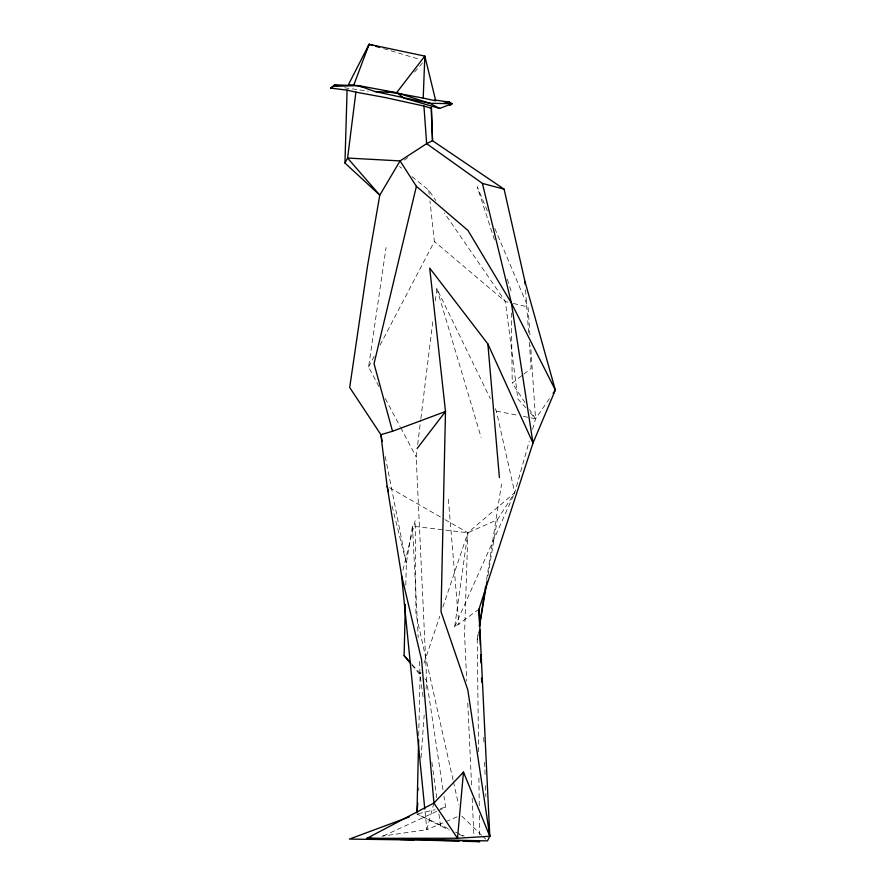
<?xml version="1.0" encoding="UTF-8"?>
<svg xmlns="http://www.w3.org/2000/svg" width="886" height="886" viewBox="0 0 886 886"><rect width="100%" height="100%" fill="white"/><g stroke="black" fill="none" stroke-linecap="round" stroke-linejoin="round"><path stroke-width="0.66" stroke-dasharray="4.43 3.32" d="M418.724 735.502L420.097 674.888L419.244 658.364M405.799 585.148L406.331 563.053L412.466 526.162L467.863 532.752L497.267 519.816L514.733 492.705L529.241 441.217M495.185 408.667L496.393 411.137L514.733 492.705L467.863 532.752L464.563 634.31L466.734 681.124M418.657 790.666L418.856 787.92M421.06 757.707L424.161 715.124M426.066 689.02L426.664 680.78L416.176 456.921L417.007 450.077M417.683 444.606L420.706 419.964M420.872 418.591L432.977 320.045M435.325 300.886L436.842 288.57L490.368 398.755M478.994 609.136L454.64 626.967L467.863 532.752L445.304 519.772M378.876 386.429L368.587 366.992L386.075 247.526M478.584 751.793L477.233 639.758L478.518 631.563M486.624 579.643L501.554 484M477.233 639.758L478.374 632.936M487.931 575.701L497.267 519.816M402.909 570.13L415.18 520.547L415.933 613.688L453.123 780.3M433.918 803.048L426.853 829.684L381.877 836.185M532.586 429.322L535.565 418.768L550.771 396.695M423.043 696.728L420.097 674.888L420.972 672.275M424.04 663.149L439.81 616.202M442.889 607.076L467.863 532.752M454.64 626.967L514.733 492.705M368.587 366.992L374.335 356.028M380.083 345.064L434.384 241.501L429.954 201.033M414.559 72.087L422.578 62.817M525.021 402.643L512.23 383.062L522.729 374.933M523.781 374.113L531.135 368.432L529.274 342.229M404.204 160.1L408.734 156.999M383.317 835.963L436.876 811.288M438.127 810.712L445.603 807.268L443.975 796.381M457.132 816.837L426.853 829.684L424.948 810.446M418.247 813.713L435.181 809.726M440.397 808.497L445.603 807.268M344.632 87.792L368.31 91.18M496.393 411.137L518 415.346M523.404 416.398L535.565 418.768L530.648 345.618M508.043 302.181L505.374 301.539L434.384 241.501M513.382 303.455L528.045 306.977L529.994 335.96M383.572 48.608L419.1 59.196M448.039 828.587L416.952 814.012L449.28 830.127M459.225 834.413L462.957 836.019M455.504 832.087L464.209 836.174M389.508 487.677L444.119 519.085M399.497 166.457L401.591 168.152M412.034 176.646L428.769 190.235L435.801 200.457M461.905 816.183L481.596 835.188M482.582 836.14L486.514 839.939M412.234 664.666L421.26 674.733M424.859 678.765L426.664 680.78L442.956 789.581M525.852 407.881L517.911 398.977L505.374 301.539L444.395 212.95M530.26 412.832L535.565 418.768L529.54 409.553M411.691 664.733L420.097 674.888M385.299 398.589L400.095 426.543M400.738 427.75L416.176 456.921M487.366 210.813L477.2 186.769L494.997 241.479M494.864 228.522L528.045 306.977M507.279 279.245L511.089 290.973L511.122 293.72M436.842 288.57L481.131 437.407M392.099 506.161L406.331 563.053L384.923 454.95M453.422 781.64L458.516 804.477M431.903 762.237L432.822 769.059M433.01 770.421L436.698 797.721M438.913 814.101L440.575 826.383M428.769 190.235L429.212 194.289M448.36 499.239L458.948 624.796M525.564 289.822L528.599 332.571M412.466 526.162L418.192 637.71M467.764 703.152L471.596 785.76M472.172 798.153L473.899 835.332M483.701 737.429L483.955 744.329M484.62 762.259L485.074 774.674M485.473 785.716L485.882 796.747M511.366 312.968L512.23 383.062M478.905 778.074L479.237 805.739M479.348 815.419L479.581 834.789"/><path stroke-width="1.33" d="M416.985 812.639L418.635 739.633M410.849 663.714L404.116 655.596L405.345 604.485M382.243 441.438L380.902 434.683L349.693 387.503L367.557 265.833L379.784 195.13L344.953 163.046L347.09 90.128L330.655 88.124L334.609 84.801L348.431 85.388M390.859 92.188L396.319 93.074L424.837 56.106L435.746 100.838L423.209 98.102L424.837 56.106L369.085 44.3L348.397 84.757L353.813 85.012L364.102 87.315M417.051 812.639L417.749 803.026M463.489 772.105L457.497 838.256L366.882 838.344L433.918 803.048L463.489 772.105L489.792 836.262L487.499 840.892L366.882 838.344L370.968 837.757M347.09 90.128L355.895 92.144L347.578 158.051L344.953 163.046M479.37 626.092L483.856 597.408M484.277 594.672L484.708 591.937M485.129 589.201L485.561 586.477M479.514 626.125L487.023 581.15M479.603 625.693L478.994 609.136L532.995 443.055L555.345 390.073L524.977 281.538L504.112 189.172L432.512 140.719L426.642 143.654L400.073 160.909L379.784 195.13L347.578 158.051L400.073 160.909L416.387 186.326L374.036 363.681L392.52 431.249L380.902 434.683L387.138 486.314L401.579 575.49L424.804 809.073M353.813 85.012L369.085 44.3L373.039 45.474M365.885 51.742L369.085 44.3M330.655 88.124L333.623 86.374L334.609 84.801L337.101 85.599M553.052 393.384L555.345 390.073L511.41 303.078L467.963 230.438L416.387 186.326M417.118 448.504L445.503 411.514L429.71 268.115L487.865 343.945L532.995 443.055L511.41 303.078L482.405 183.402L426.642 143.654L423.929 106.054L385.587 97.615L355.895 92.144M449.723 105.556L452.159 103.728L449.512 102.123L434.583 100.018M358.465 85.588L396.873 92.742L403.85 98.08L439.644 108.413L452.159 103.728L429.666 103.263L374.767 91.491L358.465 85.588L333.623 86.374M392.52 431.249L445.503 411.514L441.029 611.75L467.797 689.851L489.792 836.262L457.497 838.256L433.918 803.048L421.57 659.782L401.579 575.49M409.31 816.859L349.449 839.075L474.154 840.836L479.669 841.7L463.256 841.246M400.339 839.485L414.017 839.862M431.792 840.36L459.147 841.124M444.207 101.901L449.512 102.123M374.767 91.491L396.873 92.742L429.666 103.263L439.644 108.413M385.399 91.313L388.123 91.756M396.319 93.074L423.209 98.102M482.405 183.402L504.112 189.172M375.675 46.26L379.618 47.434M423.929 106.054L431.183 108.236L432.512 140.719L431.46 107.128M404.116 655.596L409.531 661.643M387.138 486.314L388.456 491.608M487.865 343.945L499.394 477.554M524.977 281.538L525.176 284.306M478.994 609.136L489.792 836.262M479.758 629.824L480.312 645.008M480.666 654.654L480.976 662.938M481.53 678.111L481.685 682.253"/></g></svg>
